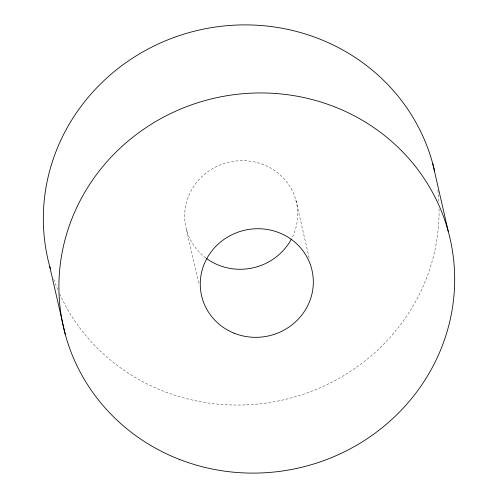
<?xml version="1.0" encoding="UTF-8"?>
<svg xmlns="http://www.w3.org/2000/svg" width="498" height="498" viewBox="0 0 498 498"><rect width="100%" height="100%" fill="white"/><g stroke="black" fill="none" stroke-linecap="round" stroke-linejoin="round"><path stroke-width="0.37" stroke-dasharray="2.49 1.87" d="M295.93 200.302L309.264 258.53M186.482 229.634L199.125 284.844M205.861 258.008A56.66 54.182 -12.9 0 1 194.718 184.932A56.66 54.182 -12.9 0 1 270.065 167.739A56.66 54.182 -12.9 0 1 291.716 238.418M437.873 190.267A198.304 189.638 -12.9 0 1 438.919 203.433M439.074 208.874A198.304 189.638 -12.9 0 1 282.659 400.025A198.304 189.638 -12.9 0 1 59.679 294.013M57.799 289.755A198.304 189.638 -12.9 0 1 53.591 278.899"/><path stroke-width="0.75" d="M432.737 163.637L448.325 231.695M49.675 266.306L65.263 334.363M291.38 239.059A56.66 54.182 -12.9 0 1 206.44 258.437M50.298 268.54A198.304 189.638 -12.9 0 1 194.226 31.237A198.304 189.638 -12.9 0 1 434.611 171.156M234.751 333.442A56.66 54.182 -12.9 0 0 312.906 275.313A56.66 54.182 -12.9 0 0 222.724 240.335A56.66 54.182 -12.9 0 0 234.751 333.442M179.647 459.48A198.304 189.638 -12.9 0 0 453.18 256.022A198.304 189.638 -12.9 0 0 137.554 133.589A198.304 189.638 -12.9 0 0 179.647 459.48"/></g></svg>
